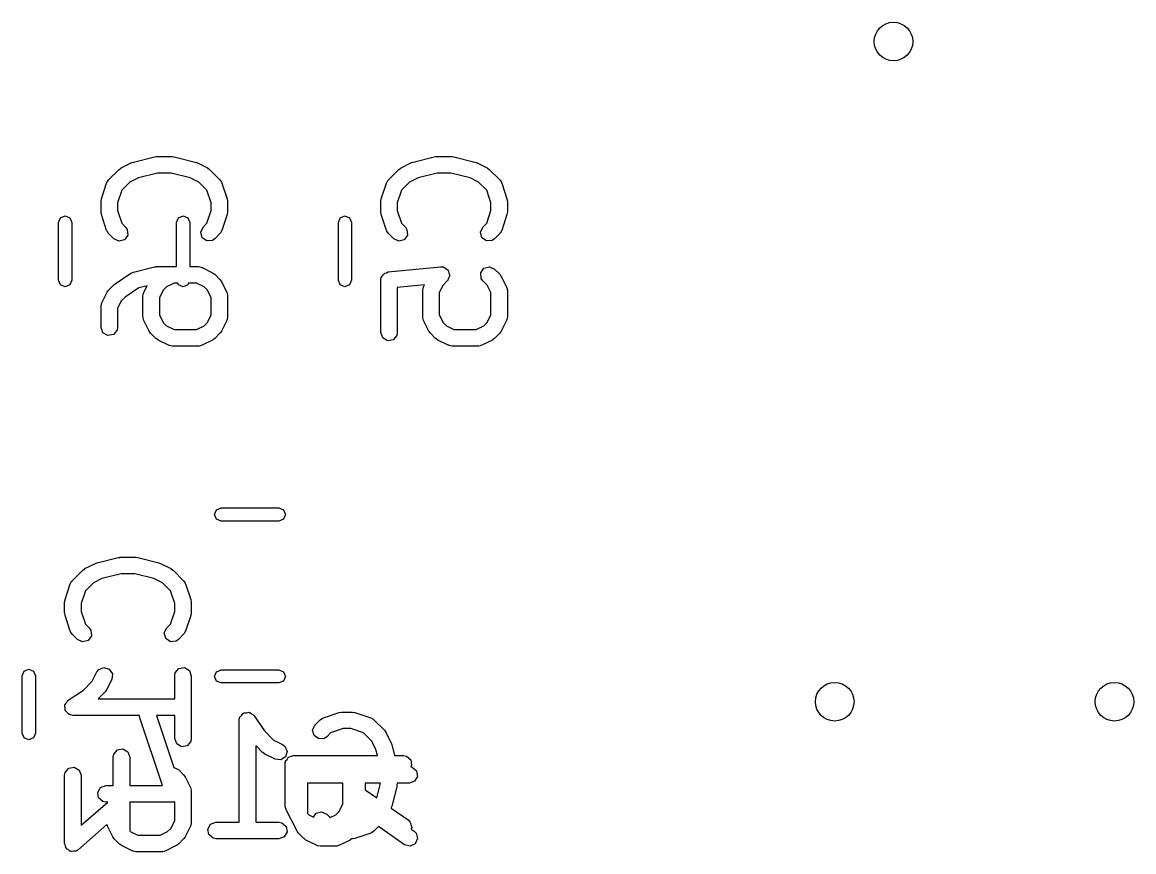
# Model space of a CAD drawing. Extents: x -0.01 to 1.69, y -0.11 to 0.81.
# Drawn here: x 1.2886 to 1.6859, y 0.5104 to 0.8069 of the extents above; entities that cross this region are included whole.
import ezdxf

# ---------------------------------------------------------------- set-up
doc = ezdxf.new("R2010")
doc.units = 0
doc.header["$MEASUREMENT"] = 0
doc.layers.add('BLACK', color=7, linetype='CONTINUOUS')

msp = doc.modelspace()

# ---------------------------------------------------------------- linework, layer by layer
at = {"layer": 'BLACK', "linetype": 'CONTINUOUS'}
for p, q in [((1.33642, 0.75884), (1.33655, 0.75889)), ((1.33655, 0.75889), (1.34218, 0.75889)), ((1.34218, 0.75889), (1.34276, 0.75878)), ((1.43642, 0.75884), (1.43655, 0.75889)), ((1.43655, 0.75889), (1.44218, 0.75889)), ((1.44218, 0.75889), (1.44276, 0.75878)), ((1.32398, 0.75482), (1.32773, 0.7567)), ((1.32773, 0.7567), (1.32822, 0.75684)), ((1.32822, 0.75684), (1.32834, 0.75692)), ((1.32834, 0.75692), (1.33583, 0.7588)), ((1.33583, 0.7588), (1.33642, 0.75884)), ((1.34276, 0.75878), (1.34289, 0.7588)), ((1.34289, 0.7588), (1.35039, 0.75692)), ((1.35039, 0.75692), (1.35086, 0.75672)), ((1.35086, 0.75672), (1.35099, 0.7567)), ((1.35099, 0.7567), (1.35474, 0.75482)), ((1.42398, 0.75482), (1.42773, 0.7567)), ((1.42773, 0.7567), (1.42822, 0.75684)), ((1.42822, 0.75684), (1.42834, 0.75692)), ((1.42834, 0.75692), (1.43583, 0.7588)), ((1.43583, 0.7588), (1.43642, 0.75884)), ((1.44276, 0.75878), (1.44289, 0.7588)), ((1.44289, 0.7588), (1.45039, 0.75692)), ((1.45039, 0.75692), (1.45086, 0.75672)), ((1.45086, 0.75672), (1.45099, 0.7567)), ((1.45099, 0.7567), (1.45474, 0.75482)), ((1.31946, 0.75052), (1.32321, 0.75427)), ((1.32321, 0.75427), (1.32394, 0.75478)), ((1.32394, 0.75478), (1.32398, 0.75482)), ((1.33008, 0.75127), (1.32705, 0.74976)), ((1.33691, 0.75298), (1.33008, 0.75127)), ((1.34181, 0.75298), (1.33691, 0.75298)), ((1.34864, 0.75127), (1.34181, 0.75298)), ((1.35167, 0.74976), (1.34864, 0.75127)), ((1.35474, 0.75482), (1.35545, 0.7543)), ((1.35545, 0.7543), (1.35551, 0.75427)), ((1.35551, 0.75427), (1.35926, 0.75052)), ((1.41946, 0.75052), (1.42321, 0.75427)), ((1.42321, 0.75427), (1.42394, 0.75478)), ((1.42394, 0.75478), (1.42398, 0.75482)), ((1.43008, 0.75127), (1.42705, 0.74976)), ((1.43691, 0.75298), (1.43008, 0.75127)), ((1.44181, 0.75298), (1.43691, 0.75298)), ((1.44864, 0.75127), (1.44181, 0.75298)), ((1.45167, 0.74976), (1.44864, 0.75127)), ((1.45474, 0.75482), (1.45545, 0.7543)), ((1.45545, 0.7543), (1.45551, 0.75427)), ((1.45551, 0.75427), (1.45926, 0.75052)), ((1.31688, 0.74374), (1.31875, 0.74937)), ((1.31875, 0.74937), (1.31924, 0.75027)), ((1.31924, 0.75027), (1.31939, 0.75036)), ((1.31939, 0.75036), (1.31946, 0.75052)), ((1.32705, 0.74976), (1.32413, 0.74684)), ((1.35459, 0.74684), (1.35167, 0.74976)), ((1.35926, 0.75052), (1.35985, 0.74968)), ((1.35985, 0.74968), (1.35986, 0.74951)), ((1.35986, 0.74951), (1.35997, 0.74937)), ((1.35997, 0.74937), (1.36185, 0.74374)), ((1.41688, 0.74374), (1.41875, 0.74937)), ((1.41875, 0.74937), (1.41924, 0.75027)), ((1.41924, 0.75027), (1.41939, 0.75036)), ((1.41939, 0.75036), (1.41946, 0.75052)), ((1.42705, 0.74976), (1.42413, 0.74684)), ((1.45459, 0.74684), (1.45167, 0.74976)), ((1.45926, 0.75052), (1.45985, 0.74968)), ((1.45985, 0.74968), (1.45986, 0.74951)), ((1.45986, 0.74951), (1.45997, 0.74937)), ((1.45997, 0.74937), (1.46185, 0.74374)), ((1.31673, 0.74281), (1.31688, 0.74368)), ((1.31688, 0.74368), (1.31688, 0.74374)), ((1.32413, 0.74684), (1.32263, 0.74233)), ((1.3561, 0.74233), (1.35459, 0.74684)), ((1.36185, 0.74374), (1.36198, 0.74287)), ((1.41673, 0.74281), (1.41688, 0.74368)), ((1.41688, 0.74368), (1.41688, 0.74374)), ((1.42413, 0.74684), (1.42263, 0.74233)), ((1.4561, 0.74233), (1.45459, 0.74684)), ((1.46185, 0.74374), (1.46198, 0.74287)), ((1.31673, 0.73906), (1.31673, 0.74281)), ((1.31675, 0.739), (1.31673, 0.73906)), ((1.32263, 0.74233), (1.32263, 0.73954)), ((1.32263, 0.73954), (1.32413, 0.73503)), ((1.35459, 0.73503), (1.3561, 0.73954)), ((1.3561, 0.73954), (1.3561, 0.74233)), ((1.362, 0.73906), (1.36185, 0.73819)), ((1.36198, 0.74287), (1.362, 0.74281)), ((1.362, 0.74281), (1.362, 0.73906)), ((1.41673, 0.73906), (1.41673, 0.74281)), ((1.41675, 0.739), (1.41673, 0.73906)), ((1.42263, 0.74233), (1.42263, 0.73954)), ((1.42263, 0.73954), (1.42413, 0.73503)), ((1.45459, 0.73503), (1.4561, 0.73954)), ((1.4561, 0.73954), (1.4561, 0.74233)), ((1.462, 0.73906), (1.46185, 0.73819)), ((1.46198, 0.74287), (1.462, 0.74281)), ((1.462, 0.74281), (1.462, 0.73906)), ((1.30157, 0.73529), (1.30227, 0.73696)), ((1.30157, 0.71471), (1.30157, 0.73529)), ((1.30227, 0.73696), (1.30394, 0.73765)), ((1.30394, 0.73765), (1.30561, 0.73696)), ((1.30561, 0.73696), (1.3063, 0.73529)), ((1.3063, 0.73529), (1.3063, 0.71471)), ((1.31688, 0.73813), (1.31675, 0.739)), ((1.31875, 0.7325), (1.31688, 0.73813)), ((1.3437, 0.73529), (1.34439, 0.73696)), ((1.3437, 0.71952), (1.3437, 0.73529)), ((1.34439, 0.73696), (1.34606, 0.73765)), ((1.34606, 0.73765), (1.34773, 0.73696)), ((1.34773, 0.73696), (1.34843, 0.73529)), ((1.34843, 0.73529), (1.34843, 0.71952)), ((1.36185, 0.73813), (1.35997, 0.7325)), ((1.36185, 0.73819), (1.36185, 0.73813)), ((1.40157, 0.73529), (1.40227, 0.73696)), ((1.40157, 0.71471), (1.40157, 0.73529)), ((1.40227, 0.73696), (1.40394, 0.73765)), ((1.40394, 0.73765), (1.40561, 0.73696)), ((1.40561, 0.73696), (1.4063, 0.73529)), ((1.4063, 0.73529), (1.4063, 0.71471)), ((1.41688, 0.73813), (1.41675, 0.739)), ((1.41875, 0.7325), (1.41688, 0.73813)), ((1.46185, 0.73813), (1.45997, 0.7325)), ((1.46185, 0.73819), (1.46185, 0.73813)), ((1.31886, 0.73236), (1.31875, 0.7325)), ((1.31888, 0.73219), (1.31886, 0.73236)), ((1.31946, 0.73135), (1.31888, 0.73219)), ((1.32134, 0.72947), (1.31946, 0.73135)), ((1.32413, 0.73503), (1.32552, 0.73365)), ((1.32552, 0.73365), (1.3261, 0.73281)), ((1.3261, 0.73281), (1.32628, 0.7308)), ((1.35236, 0.73182), (1.35321, 0.73365)), ((1.35288, 0.72987), (1.35236, 0.73182)), ((1.35321, 0.73365), (1.35459, 0.73503)), ((1.35926, 0.73135), (1.35739, 0.72947)), ((1.35934, 0.73151), (1.35926, 0.73135)), ((1.35949, 0.7316), (1.35934, 0.73151)), ((1.35997, 0.7325), (1.35949, 0.7316)), ((1.41886, 0.73236), (1.41875, 0.7325)), ((1.41888, 0.73219), (1.41886, 0.73236)), ((1.41946, 0.73135), (1.41888, 0.73219)), ((1.42134, 0.72947), (1.41946, 0.73135)), ((1.42413, 0.73503), (1.42552, 0.73365)), ((1.42552, 0.73365), (1.4261, 0.73281)), ((1.4261, 0.73281), (1.42628, 0.7308)), ((1.45236, 0.73182), (1.45321, 0.73365)), ((1.45288, 0.72987), (1.45236, 0.73182)), ((1.45321, 0.73365), (1.45459, 0.73503)), ((1.45926, 0.73135), (1.45739, 0.72947)), ((1.45934, 0.73151), (1.45926, 0.73135)), ((1.45949, 0.7316), (1.45934, 0.73151)), ((1.45997, 0.7325), (1.45949, 0.7316)), ((1.32317, 0.72862), (1.32134, 0.72947)), ((1.32512, 0.72914), (1.32317, 0.72862)), ((1.32628, 0.7308), (1.32512, 0.72914)), ((1.35453, 0.72871), (1.35288, 0.72987)), ((1.35655, 0.72889), (1.35453, 0.72871)), ((1.35739, 0.72947), (1.35655, 0.72889)), ((1.42317, 0.72862), (1.42134, 0.72947)), ((1.42512, 0.72914), (1.42317, 0.72862)), ((1.42628, 0.7308), (1.42512, 0.72914)), ((1.45453, 0.72871), (1.45288, 0.72987)), ((1.45655, 0.72889), (1.45453, 0.72871)), ((1.45739, 0.72947), (1.45655, 0.72889)), ((1.32834, 0.71755), (1.33583, 0.71943)), ((1.33583, 0.71943), (1.33642, 0.71947)), ((1.33642, 0.71947), (1.33655, 0.71952)), ((1.33655, 0.71952), (1.3437, 0.71952)), ((1.34843, 0.71952), (1.35155, 0.71952)), ((1.35155, 0.71952), (1.35256, 0.71934)), ((1.35256, 0.71934), (1.35269, 0.71923)), ((1.35269, 0.71923), (1.35287, 0.7192)), ((1.35287, 0.7192), (1.35662, 0.71733)), ((1.41938, 0.71763), (1.43813, 0.7195)), ((1.43813, 0.7195), (1.43915, 0.71942)), ((1.43915, 0.71942), (1.43917, 0.71941)), ((1.43917, 0.71941), (1.43919, 0.71942)), ((1.43919, 0.71942), (1.44, 0.71885)), ((1.4536, 0.71898), (1.45556, 0.7195)), ((1.45556, 0.7195), (1.45739, 0.71865)), ((1.32179, 0.7134), (1.32741, 0.71715)), ((1.32741, 0.71715), (1.32832, 0.71754)), ((1.32832, 0.71754), (1.32834, 0.71755)), ((1.35662, 0.71733), (1.35733, 0.7168)), ((1.35733, 0.7168), (1.35739, 0.71678)), ((1.35739, 0.71678), (1.35926, 0.7149)), ((1.41678, 0.71502), (1.4169, 0.7157)), ((1.4169, 0.7157), (1.41731, 0.71618)), ((1.41731, 0.71618), (1.41756, 0.71675)), ((1.41756, 0.71675), (1.41794, 0.71693)), ((1.41794, 0.71693), (1.4182, 0.71725)), ((1.4182, 0.71725), (1.41882, 0.71735)), ((1.41882, 0.71735), (1.41938, 0.71763)), ((1.44, 0.71885), (1.44082, 0.71829)), ((1.44095, 0.71541), (1.44054, 0.7145)), ((1.44082, 0.71829), (1.44083, 0.71827)), ((1.44083, 0.71827), (1.44084, 0.71826)), ((1.44084, 0.71826), (1.4411, 0.7173)), ((1.44137, 0.71631), (1.44095, 0.71541)), ((1.4411, 0.7173), (1.44137, 0.71634)), ((1.44137, 0.71634), (1.44136, 0.71632)), ((1.44136, 0.71632), (1.44137, 0.71631)), ((1.45245, 0.71733), (1.4536, 0.71898)), ((1.45262, 0.71532), (1.45245, 0.71733)), ((1.45321, 0.71448), (1.45262, 0.71532)), ((1.45739, 0.71865), (1.45926, 0.71678)), ((1.45926, 0.71678), (1.45977, 0.71605)), ((1.45977, 0.71605), (1.45981, 0.71601)), ((1.45981, 0.71601), (1.46169, 0.71226)), ((1.30227, 0.71304), (1.30157, 0.71471)), ((1.30394, 0.71235), (1.30227, 0.71304)), ((1.30561, 0.71304), (1.30394, 0.71235)), ((1.3063, 0.71471), (1.30561, 0.71304)), ((1.31946, 0.71115), (1.32134, 0.71303)), ((1.32134, 0.71303), (1.32171, 0.71328)), ((1.32171, 0.71328), (1.32179, 0.7134)), ((1.33026, 0.71195), (1.32531, 0.70864)), ((1.33318, 0.71268), (1.33026, 0.71195)), ((1.33204, 0.71039), (1.33318, 0.71268)), ((1.34017, 0.71226), (1.33898, 0.71106)), ((1.34287, 0.71361), (1.34017, 0.71226)), ((1.34416, 0.71361), (1.34287, 0.71361)), ((1.34439, 0.71304), (1.34416, 0.71361)), ((1.34606, 0.71235), (1.34439, 0.71304)), ((1.34773, 0.71304), (1.34606, 0.71235)), ((1.34797, 0.71361), (1.34773, 0.71304)), ((1.35085, 0.71361), (1.34797, 0.71361)), ((1.35355, 0.71226), (1.35085, 0.71361)), ((1.35475, 0.71106), (1.35355, 0.71226)), ((1.35926, 0.7149), (1.35977, 0.71418)), ((1.35977, 0.71418), (1.35981, 0.71413)), ((1.35981, 0.71413), (1.36169, 0.71039)), ((1.40227, 0.71304), (1.40157, 0.71471)), ((1.40394, 0.71235), (1.40227, 0.71304)), ((1.40561, 0.71304), (1.40394, 0.71235)), ((1.4063, 0.71471), (1.40561, 0.71304)), ((1.41673, 0.71491), (1.41678, 0.71502)), ((1.41675, 0.71484), (1.41673, 0.71491)), ((1.41673, 0.71469), (1.41675, 0.71484)), ((1.41673, 0.69594), (1.41673, 0.71469)), ((1.4324, 0.71299), (1.42263, 0.71202)), ((1.42263, 0.71202), (1.42263, 0.69594)), ((1.43172, 0.71094), (1.4319, 0.71195)), ((1.4319, 0.71195), (1.43201, 0.71208)), ((1.43201, 0.71208), (1.43203, 0.71226)), ((1.43203, 0.71226), (1.4324, 0.71299)), ((1.43898, 0.71294), (1.43763, 0.71024)), ((1.44051, 0.71448), (1.43898, 0.71294)), ((1.44052, 0.71449), (1.44051, 0.71448)), ((1.44054, 0.7145), (1.44052, 0.71449)), ((1.45475, 0.71294), (1.45321, 0.71448)), ((1.4561, 0.71024), (1.45475, 0.71294)), ((1.46169, 0.71226), (1.46198, 0.71128)), ((1.46198, 0.71128), (1.46194, 0.7111)), ((1.31704, 0.70664), (1.31891, 0.71039)), ((1.31891, 0.71039), (1.31944, 0.71109)), ((1.31944, 0.71109), (1.31946, 0.71115)), ((1.32398, 0.70732), (1.32263, 0.70462)), ((1.32531, 0.70864), (1.32398, 0.70732)), ((1.33172, 0.70906), (1.3319, 0.71007)), ((1.33172, 0.70156), (1.33172, 0.70906)), ((1.3319, 0.71007), (1.33201, 0.71021)), ((1.33201, 0.71021), (1.33204, 0.71039)), ((1.33898, 0.71106), (1.33763, 0.70837)), ((1.33763, 0.70837), (1.33763, 0.70226)), ((1.3561, 0.70837), (1.35475, 0.71106)), ((1.3561, 0.70226), (1.3561, 0.70837)), ((1.36169, 0.71039), (1.36198, 0.7094)), ((1.36198, 0.7094), (1.36194, 0.70923)), ((1.36194, 0.70923), (1.362, 0.70906)), ((1.362, 0.70906), (1.362, 0.70156)), ((1.43172, 0.70156), (1.43172, 0.71094)), ((1.43763, 0.71024), (1.43763, 0.70226)), ((1.4561, 0.70226), (1.4561, 0.71024)), ((1.46194, 0.7111), (1.462, 0.71094)), ((1.462, 0.71094), (1.462, 0.70156)), ((1.31673, 0.70532), (1.3169, 0.70632)), ((1.31673, 0.69782), (1.31673, 0.70532)), ((1.3169, 0.70632), (1.31702, 0.70646)), ((1.31702, 0.70646), (1.31704, 0.70664)), ((1.32263, 0.70462), (1.32263, 0.69782)), ((1.33178, 0.7014), (1.33172, 0.70156)), ((1.33174, 0.70123), (1.33178, 0.7014)), ((1.33204, 0.70025), (1.33174, 0.70123)), ((1.33391, 0.69649), (1.33204, 0.70025)), ((1.33763, 0.70226), (1.33898, 0.69956)), ((1.33898, 0.69956), (1.34017, 0.69837)), ((1.35355, 0.69837), (1.35475, 0.69956)), ((1.35475, 0.69956), (1.3561, 0.70226)), ((1.36169, 0.70025), (1.35981, 0.69649)), ((1.36171, 0.70042), (1.36169, 0.70025)), ((1.36182, 0.70056), (1.36171, 0.70042)), ((1.362, 0.70156), (1.36182, 0.70056)), ((1.43178, 0.7014), (1.43172, 0.70156)), ((1.43174, 0.70123), (1.43178, 0.7014)), ((1.43203, 0.70025), (1.43174, 0.70123)), ((1.43391, 0.69649), (1.43203, 0.70025)), ((1.43763, 0.70226), (1.43898, 0.69956)), ((1.43898, 0.69956), (1.44017, 0.69837)), ((1.45355, 0.69837), (1.45475, 0.69956)), ((1.45475, 0.69956), (1.4561, 0.70226)), ((1.46169, 0.70025), (1.45981, 0.69649)), ((1.46171, 0.70042), (1.46169, 0.70025)), ((1.46182, 0.70056), (1.46171, 0.70042)), ((1.462, 0.70156), (1.46182, 0.70056)), ((1.31742, 0.69592), (1.31673, 0.69782)), ((1.31917, 0.69491), (1.31742, 0.69592)), ((1.32245, 0.69681), (1.32115, 0.69526)), ((1.32263, 0.69782), (1.32245, 0.69681)), ((1.33396, 0.69645), (1.33391, 0.69649)), ((1.33446, 0.69573), (1.33396, 0.69645)), ((1.33634, 0.69385), (1.33446, 0.69573)), ((1.34017, 0.69837), (1.34287, 0.69702)), ((1.34287, 0.69702), (1.35085, 0.69702)), ((1.35085, 0.69702), (1.35355, 0.69837)), ((1.35926, 0.69573), (1.35739, 0.69385)), ((1.35929, 0.69579), (1.35926, 0.69573)), ((1.35981, 0.69649), (1.35929, 0.69579)), ((1.41742, 0.69404), (1.41673, 0.69594)), ((1.42263, 0.69594), (1.42245, 0.69493)), ((1.43396, 0.69645), (1.43391, 0.69649)), ((1.43446, 0.69573), (1.43396, 0.69645)), ((1.43634, 0.69385), (1.43446, 0.69573)), ((1.44017, 0.69837), (1.44287, 0.69702)), ((1.44287, 0.69702), (1.45085, 0.69702)), ((1.45085, 0.69702), (1.45355, 0.69837)), ((1.45926, 0.69573), (1.45739, 0.69385)), ((1.45929, 0.69579), (1.45926, 0.69573)), ((1.45981, 0.69649), (1.45929, 0.69579)), ((1.32115, 0.69526), (1.31917, 0.69491)), ((1.3364, 0.69383), (1.33634, 0.69385)), ((1.33711, 0.6933), (1.3364, 0.69383)), ((1.34085, 0.69142), (1.33711, 0.6933)), ((1.34103, 0.69141), (1.34085, 0.69142)), ((1.34117, 0.69129), (1.34103, 0.69141)), ((1.35287, 0.69142), (1.35189, 0.69113)), ((1.35662, 0.6933), (1.35287, 0.69142)), ((1.35666, 0.69335), (1.35662, 0.6933)), ((1.35739, 0.69385), (1.35666, 0.69335)), ((1.41917, 0.69303), (1.41742, 0.69404)), ((1.42115, 0.69338), (1.41917, 0.69303)), ((1.42245, 0.69493), (1.42115, 0.69338)), ((1.4364, 0.69383), (1.43634, 0.69385)), ((1.43711, 0.6933), (1.4364, 0.69383)), ((1.44085, 0.69142), (1.43711, 0.6933)), ((1.44103, 0.69141), (1.44085, 0.69142)), ((1.44117, 0.69129), (1.44103, 0.69141)), ((1.45287, 0.69142), (1.45189, 0.69113)), ((1.45662, 0.6933), (1.45287, 0.69142)), ((1.45666, 0.69335), (1.45662, 0.6933)), ((1.45739, 0.69385), (1.45666, 0.69335)), ((1.34218, 0.69111), (1.34117, 0.69129)), ((1.35155, 0.69111), (1.34218, 0.69111)), ((1.35171, 0.69117), (1.35155, 0.69111)), ((1.35189, 0.69113), (1.35171, 0.69117)), ((1.44218, 0.69111), (1.44117, 0.69129)), ((1.45155, 0.69111), (1.44218, 0.69111)), ((1.45171, 0.69117), (1.45155, 0.69111)), ((1.45189, 0.69113), (1.45171, 0.69117)), ((1.35735, 0.63094), (1.35804, 0.63261)), ((1.35804, 0.63261), (1.35971, 0.6333)), ((1.35971, 0.6333), (1.38029, 0.6333)), ((1.38029, 0.6333), (1.38196, 0.63261)), ((1.38196, 0.63261), (1.38265, 0.63094)), ((1.35804, 0.62927), (1.35735, 0.63094)), ((1.35971, 0.62857), (1.35804, 0.62927)), ((1.38029, 0.62857), (1.35971, 0.62857)), ((1.38196, 0.62927), (1.38029, 0.62857)), ((1.38265, 0.63094), (1.38196, 0.62927)), ((1.31098, 0.61157), (1.31473, 0.61345)), ((1.31473, 0.61345), (1.31522, 0.61359)), ((1.31522, 0.61359), (1.31534, 0.61367)), ((1.31534, 0.61367), (1.32283, 0.61555)), ((1.32283, 0.61555), (1.32342, 0.61559)), ((1.32342, 0.61559), (1.32355, 0.61563)), ((1.32355, 0.61563), (1.32918, 0.61563)), ((1.32918, 0.61563), (1.32976, 0.61553)), ((1.32976, 0.61553), (1.32989, 0.61555)), ((1.32989, 0.61555), (1.33739, 0.61367)), ((1.33739, 0.61367), (1.33786, 0.61346)), ((1.33786, 0.61346), (1.33799, 0.61345)), ((1.33799, 0.61345), (1.34174, 0.61157)), ((1.30646, 0.60727), (1.31021, 0.61102)), ((1.31021, 0.61102), (1.31094, 0.61153)), ((1.31094, 0.61153), (1.31098, 0.61157)), ((1.31708, 0.60802), (1.31405, 0.6065)), ((1.32391, 0.60973), (1.31708, 0.60802)), ((1.32881, 0.60973), (1.32391, 0.60973)), ((1.33564, 0.60802), (1.32881, 0.60973)), ((1.33867, 0.6065), (1.33564, 0.60802)), ((1.34174, 0.61157), (1.34245, 0.61105)), ((1.34245, 0.61105), (1.34251, 0.61102)), ((1.34251, 0.61102), (1.34626, 0.60727)), ((1.30388, 0.60049), (1.30575, 0.60612)), ((1.30575, 0.60612), (1.30624, 0.60702)), ((1.30624, 0.60702), (1.30639, 0.60711)), ((1.30639, 0.60711), (1.30646, 0.60727)), ((1.31405, 0.6065), (1.31113, 0.60359)), ((1.34159, 0.60359), (1.33867, 0.6065)), ((1.34626, 0.60727), (1.34685, 0.60643)), ((1.34685, 0.60643), (1.34686, 0.60625)), ((1.34686, 0.60625), (1.34697, 0.60612)), ((1.34697, 0.60612), (1.34885, 0.60049)), ((1.30373, 0.59956), (1.30388, 0.60043)), ((1.30388, 0.60043), (1.30388, 0.60049)), ((1.31113, 0.60359), (1.30963, 0.59908)), ((1.3431, 0.59908), (1.34159, 0.60359)), ((1.34885, 0.60049), (1.34898, 0.59962)), ((1.30373, 0.59581), (1.30373, 0.59956)), ((1.30963, 0.59908), (1.30963, 0.59629)), ((1.30963, 0.59629), (1.31113, 0.59178)), ((1.34159, 0.59178), (1.3431, 0.59629)), ((1.3431, 0.59629), (1.3431, 0.59908)), ((1.34898, 0.59962), (1.349, 0.59956)), ((1.349, 0.59956), (1.349, 0.59581)), ((1.30375, 0.59575), (1.30373, 0.59581)), ((1.30388, 0.59488), (1.30375, 0.59575)), ((1.30575, 0.58925), (1.30388, 0.59488)), ((1.34885, 0.59488), (1.34697, 0.58925)), ((1.349, 0.59581), (1.34885, 0.59494)), ((1.34885, 0.59494), (1.34885, 0.59488)), ((1.30586, 0.58911), (1.30575, 0.58925)), ((1.30588, 0.58894), (1.30586, 0.58911)), ((1.30646, 0.5881), (1.30588, 0.58894)), ((1.30834, 0.58622), (1.30646, 0.5881)), ((1.31113, 0.59178), (1.31252, 0.5904)), ((1.31252, 0.5904), (1.3131, 0.58956)), ((1.3131, 0.58956), (1.31328, 0.58754)), ((1.33936, 0.58857), (1.34021, 0.5904)), ((1.33988, 0.58662), (1.33936, 0.58857)), ((1.34021, 0.5904), (1.34159, 0.59178)), ((1.34626, 0.5881), (1.34439, 0.58622)), ((1.34634, 0.58826), (1.34626, 0.5881)), ((1.34649, 0.58835), (1.34634, 0.58826)), ((1.34697, 0.58925), (1.34649, 0.58835)), ((1.31017, 0.58537), (1.30834, 0.58622)), ((1.31212, 0.58589), (1.31017, 0.58537)), ((1.31328, 0.58754), (1.31212, 0.58589)), ((1.34153, 0.58546), (1.33988, 0.58662)), ((1.34355, 0.58563), (1.34153, 0.58546)), ((1.34439, 0.58622), (1.34355, 0.58563)), ((1.3159, 0.57546), (1.31775, 0.57626)), ((1.31775, 0.57626), (1.31969, 0.57568)), ((1.34457, 0.57587), (1.34656, 0.57622)), ((1.34656, 0.57622), (1.34831, 0.57521)), ((1.28857, 0.57329), (1.28927, 0.57496)), ((1.28857, 0.55271), (1.28857, 0.57329)), ((1.28927, 0.57496), (1.29094, 0.57565)), ((1.29094, 0.57565), (1.29261, 0.57496)), ((1.29261, 0.57496), (1.2933, 0.57329)), ((1.2933, 0.57329), (1.2933, 0.55271)), ((1.31362, 0.57131), (1.31529, 0.57463)), ((1.31529, 0.57463), (1.3159, 0.57546)), ((1.31969, 0.57568), (1.3208, 0.574)), ((1.3208, 0.574), (1.32057, 0.57199)), ((1.3431, 0.57331), (1.34327, 0.57432)), ((1.3431, 0.56502), (1.3431, 0.57331)), ((1.34327, 0.57432), (1.34457, 0.57587)), ((1.34831, 0.57521), (1.349, 0.57331)), ((1.349, 0.57331), (1.349, 0.55081)), ((1.35735, 0.57306), (1.35804, 0.57473)), ((1.35804, 0.57139), (1.35735, 0.57306)), ((1.35804, 0.57473), (1.35971, 0.57542)), ((1.35971, 0.57542), (1.38029, 0.57542)), ((1.38029, 0.57542), (1.38196, 0.57473)), ((1.38196, 0.57473), (1.38265, 0.57306)), ((1.38265, 0.57306), (1.38196, 0.57139)), ((1.31042, 0.56811), (1.31362, 0.57131)), ((1.31869, 0.56824), (1.31817, 0.56753)), ((1.32057, 0.57199), (1.31869, 0.56824)), ((1.35971, 0.5707), (1.35804, 0.57139)), ((1.38029, 0.5707), (1.35971, 0.5707)), ((1.38196, 0.57139), (1.38029, 0.5707)), ((1.30435, 0.56358), (1.30478, 0.56432)), ((1.30478, 0.56432), (1.30494, 0.56438)), ((1.30494, 0.56438), (1.30504, 0.56452)), ((1.30504, 0.56452), (1.31042, 0.56811)), ((1.31814, 0.56747), (1.31568, 0.56502)), ((1.31568, 0.56502), (1.3431, 0.56502)), ((1.31817, 0.56753), (1.31814, 0.56747)), ((1.30377, 0.56258), (1.30385, 0.56272)), ((1.30392, 0.56173), (1.30377, 0.56258)), ((1.30384, 0.56289), (1.30435, 0.56358)), ((1.30385, 0.56272), (1.30384, 0.56289)), ((1.30397, 0.56088), (1.30392, 0.56173)), ((1.30409, 0.56075), (1.30397, 0.56088)), ((1.30412, 0.56059), (1.30409, 0.56075)), ((1.30478, 0.56003), (1.30412, 0.56059)), ((1.36873, 0.56008), (1.36958, 0.56023)), ((1.36958, 0.56023), (1.36972, 0.56015)), ((1.40187, 0.56012), (1.40275, 0.56025)), ((1.40275, 0.56025), (1.40281, 0.56027)), ((1.40281, 0.56027), (1.40656, 0.56027)), ((1.40656, 0.56027), (1.40743, 0.56012)), ((1.30537, 0.55942), (1.30478, 0.56003)), ((1.30554, 0.5594), (1.30537, 0.55942)), ((1.30567, 0.55929), (1.30554, 0.5594)), ((1.30668, 0.55911), (1.30567, 0.55929)), ((1.33052, 0.55911), (1.30668, 0.55911)), ((1.33064, 0.55826), (1.33052, 0.55911)), ((1.33872, 0.53403), (1.33064, 0.55826)), ((1.3431, 0.55911), (1.33658, 0.55911)), ((1.33658, 0.55911), (1.34278, 0.54053)), ((1.3431, 0.55081), (1.3431, 0.55911)), ((1.36611, 0.55732), (1.36629, 0.55833)), ((1.36611, 0.5209), (1.36611, 0.55732)), ((1.36629, 0.55833), (1.3664, 0.55846)), ((1.3664, 0.55846), (1.36642, 0.55863)), ((1.36642, 0.55863), (1.36704, 0.55922)), ((1.36704, 0.55922), (1.36759, 0.55988)), ((1.36759, 0.55988), (1.36775, 0.55991)), ((1.36775, 0.55991), (1.36788, 0.56003)), ((1.36788, 0.56003), (1.36873, 0.56008)), ((1.36972, 0.56015), (1.36989, 0.56016)), ((1.36989, 0.56016), (1.37058, 0.55965)), ((1.37058, 0.55965), (1.37132, 0.55922)), ((1.37132, 0.55922), (1.37138, 0.55906)), ((1.37138, 0.55906), (1.37152, 0.55896)), ((1.37152, 0.55896), (1.37511, 0.55358)), ((1.39322, 0.55566), (1.3951, 0.55754)), ((1.3951, 0.55754), (1.39594, 0.55812)), ((1.39594, 0.55812), (1.39611, 0.55814)), ((1.39611, 0.55814), (1.39625, 0.55825)), ((1.39625, 0.55825), (1.40187, 0.56012)), ((1.40743, 0.56012), (1.40749, 0.56012)), ((1.40749, 0.56012), (1.41312, 0.55825)), ((1.41312, 0.55825), (1.41402, 0.55776)), ((1.41402, 0.55776), (1.41411, 0.55761)), ((1.41411, 0.55761), (1.41427, 0.55754)), ((1.41427, 0.55754), (1.41802, 0.55379)), ((1.28927, 0.55104), (1.28857, 0.55271)), ((1.2933, 0.55271), (1.29261, 0.55104)), ((1.37511, 0.55358), (1.37831, 0.55037)), ((1.39237, 0.55383), (1.39322, 0.55566)), ((1.39289, 0.55188), (1.39237, 0.55383)), ((1.39878, 0.55287), (1.3974, 0.55149)), ((1.40329, 0.55437), (1.39878, 0.55287)), ((1.40608, 0.55437), (1.40329, 0.55437)), ((1.41059, 0.55287), (1.40608, 0.55437)), ((1.41351, 0.54995), (1.41059, 0.55287)), ((1.41802, 0.55379), (1.41853, 0.55306)), ((1.41853, 0.55306), (1.41857, 0.55302)), ((1.41857, 0.55302), (1.42045, 0.54927)), ((1.29094, 0.55035), (1.28927, 0.55104)), ((1.29261, 0.55104), (1.29094, 0.55035)), ((1.34379, 0.54892), (1.3431, 0.55081)), ((1.34554, 0.54791), (1.34379, 0.54892)), ((1.34882, 0.5498), (1.34752, 0.54826)), ((1.349, 0.55081), (1.34882, 0.5498)), ((1.37447, 0.54586), (1.37202, 0.54832)), ((1.37202, 0.54832), (1.37202, 0.5209)), ((1.37831, 0.55037), (1.38163, 0.54871)), ((1.38163, 0.54871), (1.38246, 0.5481)), ((1.39455, 0.55072), (1.39289, 0.55188)), ((1.39656, 0.5509), (1.39455, 0.55072)), ((1.3974, 0.55149), (1.39656, 0.5509)), ((1.41502, 0.54692), (1.41351, 0.54995)), ((1.42045, 0.54927), (1.42059, 0.54878)), ((1.42059, 0.54878), (1.42067, 0.54866)), ((1.42067, 0.54866), (1.42165, 0.54476)), ((1.32112, 0.5442), (1.32129, 0.54521)), ((1.32129, 0.54521), (1.32259, 0.54676)), ((1.32259, 0.54676), (1.32458, 0.54711)), ((1.32458, 0.54711), (1.32633, 0.5461)), ((1.32633, 0.5461), (1.32702, 0.5442)), ((1.34752, 0.54826), (1.34554, 0.54791)), ((1.37453, 0.54583), (1.37447, 0.54586)), ((1.37524, 0.54531), (1.37453, 0.54583)), ((1.37899, 0.54343), (1.37524, 0.54531)), ((1.38246, 0.5481), (1.38326, 0.54625)), ((1.38326, 0.54625), (1.38268, 0.54431)), ((1.38385, 0.54416), (1.38402, 0.54436)), ((1.38402, 0.54436), (1.38478, 0.5445)), ((1.38478, 0.5445), (1.3855, 0.54476)), ((1.3855, 0.54476), (1.41556, 0.54476)), ((1.41556, 0.54476), (1.41502, 0.54692)), ((1.42165, 0.54476), (1.42487, 0.54476)), ((1.42487, 0.54476), (1.42588, 0.54458)), ((1.42588, 0.54458), (1.42742, 0.54328)), ((1.3052, 0.54025), (1.30719, 0.5406)), ((1.30719, 0.5406), (1.30894, 0.53959)), ((1.32112, 0.53403), (1.32112, 0.5442)), ((1.32702, 0.5442), (1.32702, 0.53403)), ((1.34278, 0.54053), (1.34439, 0.53978)), ((1.381, 0.5432), (1.37899, 0.54343)), ((1.38268, 0.54431), (1.381, 0.5432)), ((1.38254, 0.54181), (1.38261, 0.54219)), ((1.38254, 0.52681), (1.38254, 0.54181)), ((1.38259, 0.54232), (1.38265, 0.54243)), ((1.38261, 0.54219), (1.38259, 0.54232)), ((1.38265, 0.54243), (1.38272, 0.54282)), ((1.38272, 0.54282), (1.38322, 0.5434)), ((1.38322, 0.5434), (1.3836, 0.54407)), ((1.3836, 0.54407), (1.38385, 0.54416)), ((1.42742, 0.54328), (1.42777, 0.54129)), ((1.42777, 0.54129), (1.42742, 0.54068)), ((1.42742, 0.54068), (1.42796, 0.54058)), ((1.42796, 0.54058), (1.4295, 0.53928)), ((1.30373, 0.53769), (1.3039, 0.5387)), ((1.30373, 0.51332), (1.30373, 0.53769)), ((1.3039, 0.5387), (1.3052, 0.54025)), ((1.30894, 0.53959), (1.30963, 0.53769)), ((1.30963, 0.53769), (1.30963, 0.51983)), ((1.34439, 0.53978), (1.34626, 0.5379)), ((1.34626, 0.5379), (1.34677, 0.53718)), ((1.34677, 0.53718), (1.34681, 0.53714)), ((1.34681, 0.53714), (1.34869, 0.53339)), ((1.42985, 0.53729), (1.42884, 0.53555)), ((1.4295, 0.53928), (1.42985, 0.53729)), ((1.31554, 0.53159), (1.31655, 0.53334)), ((1.31655, 0.53334), (1.31844, 0.53403)), ((1.31844, 0.53403), (1.32112, 0.53403)), ((1.32702, 0.53403), (1.33872, 0.53403)), ((1.34869, 0.53339), (1.34898, 0.5324)), ((1.40317, 0.53485), (1.39053, 0.53485)), ((1.39053, 0.53485), (1.39053, 0.52408)), ((1.40317, 0.52751), (1.40317, 0.53485)), ((1.41115, 0.53485), (1.41115, 0.53251)), ((1.41664, 0.53485), (1.41115, 0.53485)), ((1.41115, 0.53251), (1.41533, 0.52959)), ((1.41533, 0.52959), (1.41664, 0.53485)), ((1.42255, 0.53411), (1.42067, 0.52661)), ((1.42263, 0.53482), (1.42253, 0.53424)), ((1.42253, 0.53424), (1.42255, 0.53411)), ((1.42695, 0.53485), (1.42263, 0.53485)), ((1.42263, 0.53485), (1.42263, 0.53482)), ((1.42884, 0.53555), (1.42695, 0.53485)), ((1.31589, 0.5296), (1.31554, 0.53159)), ((1.31743, 0.5283), (1.31589, 0.5296)), ((1.34898, 0.5324), (1.34894, 0.53223)), ((1.34894, 0.53223), (1.349, 0.53207)), ((1.349, 0.53207), (1.349, 0.52082)), ((1.30963, 0.51983), (1.31911, 0.52812)), ((1.31844, 0.52812), (1.31743, 0.5283)), ((1.31911, 0.52812), (1.31844, 0.52812)), ((1.34282, 0.52812), (1.32702, 0.52812)), ((1.32702, 0.52812), (1.32702, 0.51795)), ((1.34303, 0.5282), (1.34282, 0.52812)), ((1.3431, 0.52819), (1.34303, 0.5282)), ((1.3431, 0.52151), (1.3431, 0.52819)), ((1.3826, 0.52664), (1.38254, 0.52681)), ((1.38256, 0.52647), (1.3826, 0.52664)), ((1.38286, 0.52549), (1.38256, 0.52647)), ((1.38473, 0.52174), (1.38286, 0.52549)), ((1.39362, 0.52412), (1.39557, 0.52464)), ((1.39557, 0.52464), (1.3974, 0.52379)), ((1.40062, 0.52361), (1.40182, 0.52481)), ((1.40182, 0.52481), (1.40317, 0.52751)), ((1.42046, 0.52614), (1.42045, 0.52601)), ((1.42045, 0.52601), (1.42656, 0.52173)), ((1.42067, 0.52661), (1.42046, 0.52614)), ((1.34175, 0.51882), (1.3431, 0.52151)), ((1.349, 0.52082), (1.34882, 0.51981)), ((1.35592, 0.52021), (1.35781, 0.5209)), ((1.35781, 0.5209), (1.36611, 0.5209)), ((1.37202, 0.5209), (1.38031, 0.5209)), ((1.38031, 0.5209), (1.38132, 0.52073)), ((1.38132, 0.52073), (1.38287, 0.51943)), ((1.38478, 0.52169), (1.38473, 0.52174)), ((1.38497, 0.52142), (1.38478, 0.52169)), ((1.38681, 0.51774), (1.38497, 0.52142)), ((1.39053, 0.52408), (1.391, 0.52361)), ((1.391, 0.52361), (1.39267, 0.52277)), ((1.39267, 0.52277), (1.39362, 0.52412)), ((1.3974, 0.52379), (1.39859, 0.5226)), ((1.39859, 0.5226), (1.40062, 0.52361)), ((1.42656, 0.52173), (1.42729, 0.521)), ((1.42729, 0.521), (1.42781, 0.51905)), ((1.31887, 0.52006), (1.30862, 0.5111)), ((1.31903, 0.5195), (1.31887, 0.52006)), ((1.32091, 0.51575), (1.31903, 0.5195)), ((1.32702, 0.51795), (1.32699, 0.5178)), ((1.32699, 0.5178), (1.32717, 0.51762)), ((1.32717, 0.51762), (1.32987, 0.51627)), ((1.33785, 0.51627), (1.34055, 0.51762)), ((1.34055, 0.51762), (1.34175, 0.51882)), ((1.34869, 0.5195), (1.34681, 0.51575)), ((1.34871, 0.51967), (1.34869, 0.5195)), ((1.34882, 0.51981), (1.34871, 0.51967)), ((1.35491, 0.51846), (1.35592, 0.52021)), ((1.35526, 0.51648), (1.35491, 0.51846)), ((1.38322, 0.51744), (1.38221, 0.51569)), ((1.38287, 0.51943), (1.38322, 0.51744)), ((1.38686, 0.51769), (1.38681, 0.51774)), ((1.38736, 0.51697), (1.38686, 0.51769)), ((1.38924, 0.5151), (1.38736, 0.51697)), ((1.41312, 0.51703), (1.40749, 0.51515)), ((1.41325, 0.51714), (1.41312, 0.51703)), ((1.41343, 0.51715), (1.41325, 0.51714)), ((1.41427, 0.51774), (1.41343, 0.51715)), ((1.41594, 0.51941), (1.41427, 0.51774)), ((1.42525, 0.51289), (1.41594, 0.51941)), ((1.42781, 0.51905), (1.42755, 0.51849)), ((1.42755, 0.51849), (1.42864, 0.51773)), ((1.42864, 0.51773), (1.42936, 0.517)), ((1.42936, 0.517), (1.42989, 0.51505)), ((1.304, 0.51257), (1.30373, 0.51332)), ((1.30415, 0.51179), (1.304, 0.51257)), ((1.32096, 0.5157), (1.32091, 0.51575)), ((1.32146, 0.51498), (1.32096, 0.5157)), ((1.32334, 0.51311), (1.32146, 0.51498)), ((1.3234, 0.51308), (1.32334, 0.51311)), ((1.32411, 0.51255), (1.3234, 0.51308)), ((1.32785, 0.51068), (1.32411, 0.51255)), ((1.32987, 0.51627), (1.33785, 0.51627)), ((1.34362, 0.51255), (1.33987, 0.51068)), ((1.34366, 0.5126), (1.34362, 0.51255)), ((1.34439, 0.51311), (1.34366, 0.5126)), ((1.34626, 0.51498), (1.34439, 0.51311)), ((1.34629, 0.51504), (1.34626, 0.51498)), ((1.34681, 0.51575), (1.34629, 0.51504)), ((1.3568, 0.51518), (1.35526, 0.51648)), ((1.35781, 0.515), (1.3568, 0.51518)), ((1.38031, 0.515), (1.35781, 0.515)), ((1.38221, 0.51569), (1.38031, 0.515)), ((1.3893, 0.51507), (1.38924, 0.5151)), ((1.39, 0.51454), (1.3893, 0.51507)), ((1.39375, 0.51267), (1.39, 0.51454)), ((1.39393, 0.51265), (1.39375, 0.51267)), ((1.39406, 0.51253), (1.39393, 0.51265)), ((1.40202, 0.51267), (1.40104, 0.51238)), ((1.40577, 0.51454), (1.40202, 0.51267)), ((1.40581, 0.51459), (1.40577, 0.51454)), ((1.4064, 0.515), (1.40581, 0.51459)), ((1.40656, 0.515), (1.4064, 0.515)), ((1.40662, 0.51502), (1.40656, 0.515)), ((1.40749, 0.51515), (1.40662, 0.51502)), ((1.4272, 0.51237), (1.42525, 0.51289)), ((1.42903, 0.51322), (1.4272, 0.51237)), ((1.42989, 0.51505), (1.42903, 0.51322)), ((1.30434, 0.51164), (1.30415, 0.51179)), ((1.30442, 0.51142), (1.30434, 0.51164)), ((1.30511, 0.51102), (1.30442, 0.51142)), ((1.30573, 0.51052), (1.30511, 0.51102)), ((1.30596, 0.51053), (1.30573, 0.51052)), ((1.30617, 0.51041), (1.30596, 0.51053)), ((1.30695, 0.51055), (1.30617, 0.51041)), ((1.30774, 0.51057), (1.30695, 0.51055)), ((1.30803, 0.51074), (1.30774, 0.51057)), ((1.30815, 0.51076), (1.30803, 0.51074)), ((1.30824, 0.51087), (1.30815, 0.51076)), ((1.30862, 0.5111), (1.30824, 0.51087)), ((1.32803, 0.51066), (1.32785, 0.51068)), ((1.32817, 0.51054), (1.32803, 0.51066)), ((1.32918, 0.51037), (1.32817, 0.51054)), ((1.33855, 0.51037), (1.32918, 0.51037)), ((1.33871, 0.51043), (1.33855, 0.51037)), ((1.33889, 0.51038), (1.33871, 0.51043)), ((1.33987, 0.51068), (1.33889, 0.51038)), ((1.39507, 0.51236), (1.39406, 0.51253)), ((1.4007, 0.51236), (1.39507, 0.51236)), ((1.40086, 0.51242), (1.4007, 0.51236)), ((1.40104, 0.51238), (1.40086, 0.51242))]:
    msp.add_line(p, q, dxfattribs=at)
at = {"layer": 'BLACK'}
for centre in [(1.6, 0.8), (1.579, 0.564), (1.679, 0.564)]:
    msp.add_circle(centre, 0.00689, dxfattribs=at)

doc.saveas('drawing.dxf')
